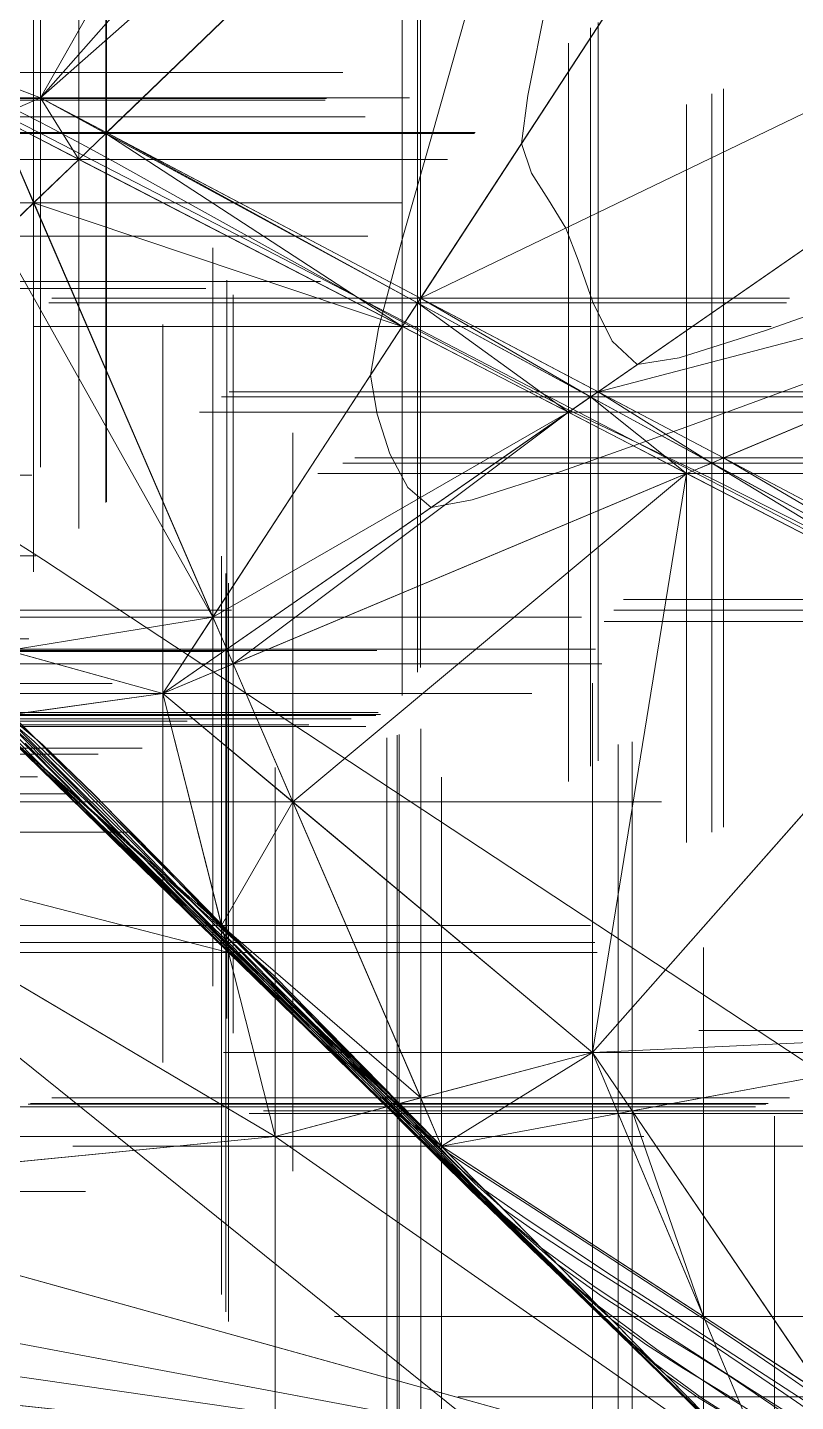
# Model space of a CAD drawing. Header units: metres. Extents: x 7511918 to 7512107, y 4692231 to 4692386.
# Drawn here: x 7511986.84 to 7511993.09, y 4692313.82 to 4692324.99 of the extents above; entities that cross this region are included whole.
import ezdxf

# ---------------------------------------------------------------- set-up
doc = ezdxf.new("R2010")
doc.units = ezdxf.units.M
for name, color, linetype, lineweight in [('E0', 5, 'Continuous', 0), ('E4', 36, 'Continuous', 0), ('germimi  modeli pikat', 1, 'Continuous', 0), ('germimi modeli izo hipse', 11, 'Continuous', 0), ('germimi modeli izo hipse krysore', 11, 'Continuous', 0), ('germimi modeli trek', 1, 'Continuous', 0), ('parcela', 7, 'Continuous', 0), ('terreni  izohipset themelore', 211, 'Continuous', 0), ('terreni  pikat modelit', 133, 'Continuous', 0), ('terreni trek modelit', 132, 'Continuous', 0), ('Themel pllaka o3 ferizaj pikat', 30, 'Continuous', 0), ('vellimi  izo kryesore', 97, 'Continuous', 0), ('vellimi  pikat', 97, 'Continuous', 0), ('vellimi  trek', 97, 'Continuous', 0), ('vellimi izo themelore', 97, 'Continuous', 0)]:
    doc.layers.add(name, color=color, linetype=linetype, lineweight=lineweight)

msp = doc.modelspace()

# ---------------------------------------------------------------- linework, layer by layer
at = {"layer": 'E0'}
msp.add_polyline3d([(7511985.889, 4692348.979, 609.87), (7511990.108, 4692345.718, 609.956), (7511996.919, 4692341.999, 610.017), (7512000.244, 4692339.46, 610.039), (7512009.681, 4692333.572, 610.386), (7511999.649, 4692317.729, 610.097), (7511986.95, 4692324.418, 610.082), (7511983.234, 4692325.844, 609.9), (7511973.892, 4692318.708, 610.159), (7511969.891, 4692322.577, 609.961), (7511963.499, 4692331.704, 610.011), (7511962.987, 4692333.173, 610.029), (7511963.567, 4692334.532, 610.238), (7511974.871, 4692343.519, 610.106), (7511981.143, 4692348.96, 609.888), (7511983.391, 4692350.91, 609.88)], close=True, dxfattribs=at)
at = {"layer": 'E4'}
msp.add_polyline3d([(7512012.032, 4692334.332, 618.387), (7512009.997, 4692330.538, 619.22), (7512005.204, 4692322.547, 618.345), (7512001.173, 4692316.843, 617.406), (7511996.545, 4692311.609, 617.388), (7511995.663, 4692310.738, 617.385), (7511992.919, 4692313.141, 617.105), (7511988.848, 4692317.286, 617.154), (7511986.595, 4692319.31, 617.136), (7511985.142, 4692319.354, 617.124), (7511984.532, 4692319.659, 617.397), (7511981.876, 4692318.136, 617.237), (7511981.267, 4692317.383, 617.248), (7511980.523, 4692316.584, 617.059), (7511979.412, 4692315.677, 617.239), (7511977.839, 4692314.736, 616.985), (7511974.824, 4692312.406, 616.871), (7511973.327, 4692311.699, 616.822)], dxfattribs=at)
at = {"layer": 'germimi  modeli pikat', "color": 1, "linetype": 'Continuous', "lineweight": 0}
for p, q in [((7511986.95, 4692323.568, 610.082), (7511986.95, 4692325.268, 610.082)), ((7511986.1, 4692324.418, 610.082), (7511987.8, 4692324.418, 610.082)), ((7511985.741, 4692324.265, 611.156), (7511987.441, 4692324.265, 611.156)), ((7511985.847, 4692319.423, 611.118), (7511987.547, 4692319.423, 611.118)), ((7511985.745, 4692319.31, 617.136), (7511987.445, 4692319.31, 617.136)), ((7511990.212, 4692315.048, 611.247), (7511990.212, 4692316.748, 611.247)), ((7511989.362, 4692315.898, 611.247), (7511991.062, 4692315.898, 611.247)), ((7511992.919, 4692312.291, 617.105), (7511992.919, 4692313.991, 617.105))]:
    msp.add_line(p, q, dxfattribs=at)
at = {"layer": 'germimi modeli izo hipse', "color": 11, "linetype": 'Continuous', "lineweight": 0, "elevation": 615}
msp.add_lwpolyline([(7511986.826, 4692319.175), (7511987.151, 4692318.846), (7511987.535, 4692318.449), (7511987.907, 4692318.072), (7511988.241, 4692317.739), (7511988.796, 4692317.183), (7511989.489, 4692316.492), (7511990.234, 4692315.754), (7511990.948, 4692315.057), (7511991.547, 4692314.487), (7511991.946, 4692314.132), (7511992.327, 4692313.852), (7511992.71, 4692313.609)], dxfattribs=at)
at = {"layer": 'germimi modeli izo hipse krysore', "color": 11, "linetype": 'Continuous', "lineweight": 0}
for points, elevation in [([(7511985.003, 4692325.121), (7511985.52, 4692324.849), (7511985.944, 4692324.595), (7511986.174, 4692324.461), (7511986.333, 4692324.403), (7511986.486, 4692324.35), (7511986.643, 4692324.287), (7511986.953, 4692324.13), (7511987.724, 4692323.731), (7511988.857, 4692323.145), (7511990.247, 4692322.424), (7511991.794, 4692321.621), (7511993.396, 4692320.79)], 611), ([(7511986.648, 4692319.369), (7511986.858, 4692319.185), (7511987.204, 4692318.841), (7511987.632, 4692318.4), (7511988.089, 4692317.929), (7511988.521, 4692317.493), (7511988.908, 4692317.101), (7511989.379, 4692316.616), (7511989.903, 4692316.081), (7511990.449, 4692315.538), (7511990.986, 4692315.031), (7511991.484, 4692314.602), (7511991.985, 4692314.23), (7511992.526, 4692313.869), (7511993.07, 4692313.53)], 614), ([(7511986.665, 4692319.388), (7511986.897, 4692319.188), (7511987.279, 4692318.813), (7511987.753, 4692318.33), (7511988.26, 4692317.808), (7511988.74, 4692317.313), (7511989.135, 4692316.914), (7511989.517, 4692316.525), (7511989.878, 4692316.149), (7511990.236, 4692315.783), (7511990.611, 4692315.425), (7511991.022, 4692315.073), (7511991.442, 4692314.766), (7511992.028, 4692314.373), (7511992.703, 4692313.937), (7511993.392, 4692313.501)], 613), ([(7511986.682, 4692319.407), (7511986.944, 4692319.181), (7511987.389, 4692318.75), (7511987.942, 4692318.193), (7511988.529, 4692317.592), (7511989.076, 4692317.028), (7511989.507, 4692316.582), (7511989.75, 4692316.334), (7511989.953, 4692316.127), (7511990.145, 4692315.927), (7511990.342, 4692315.733), (7511990.56, 4692315.544), (7511990.909, 4692315.302), (7511991.595, 4692314.848), (7511992.48, 4692314.272), (7511993.425, 4692313.66)], 612), ([(7511986.679, 4692319.231), (7511986.895, 4692319.02), (7511987.465, 4692318.464), (7511988.289, 4692317.66), (7511989.264, 4692316.709), (7511990.289, 4692315.708), (7511991.264, 4692314.757), (7511992.087, 4692313.955), (7511992.656, 4692313.399)], 617), ([(7511986.762, 4692319.191), (7511987.022, 4692318.926), (7511987.293, 4692318.652), (7511987.569, 4692318.379), (7511988.148, 4692317.808), (7511988.93, 4692317.038), (7511989.817, 4692316.167), (7511990.707, 4692315.294), (7511991.503, 4692314.52), (7511992.103, 4692313.942), (7511992.408, 4692313.661)], 616)]:
    msp.add_lwpolyline(points, dxfattribs=dict(at, elevation=elevation))
at = {"layer": 'germimi modeli trek', "color": 1, "linetype": 'Continuous', "lineweight": 0}
for points in [[(7511983.234, 4692325.844, 609.9), (7511986.95, 4692324.418, 610.082), (7511996.919, 4692341.999, 610.017)], [(7511986.95, 4692324.418, 610.082), (7512000.244, 4692339.46, 610.039), (7511996.919, 4692341.999, 610.017)], [(7511986.95, 4692324.418, 610.082), (7511999.649, 4692317.729, 610.097), (7512000.244, 4692339.46, 610.039)], [(7511986.591, 4692324.265, 611.156), (7511986.95, 4692324.418, 610.082), (7511983.234, 4692325.844, 609.9)], [(7511999.477, 4692317.611, 611.065), (7511986.95, 4692324.418, 610.082), (7511986.591, 4692324.265, 611.156)], [(7511999.477, 4692317.611, 611.065), (7511999.649, 4692317.729, 610.097), (7511986.95, 4692324.418, 610.082)], [(7511986.591, 4692324.265, 611.156), (7511986.697, 4692319.423, 611.118), (7511990.212, 4692315.898, 611.247)], [(7511986.591, 4692324.265, 611.156), (7511990.212, 4692315.898, 611.247), (7511999.477, 4692317.611, 611.065)], [(7511986.595, 4692319.31, 617.136), (7511990.212, 4692315.898, 611.247), (7511986.697, 4692319.423, 611.118)], [(7511986.595, 4692319.31, 617.136), (7511980.523, 4692316.584, 617.059), (7511992.919, 4692313.141, 617.105)], [(7511992.919, 4692313.141, 617.105), (7511990.212, 4692315.898, 611.247), (7511986.595, 4692319.31, 617.136)], [(7511999.477, 4692317.611, 611.065), (7511990.212, 4692315.898, 611.247), (7511995.63, 4692312.376, 611.11)], [(7511980.523, 4692316.584, 617.059), (7511979.412, 4692315.677, 617.239), (7511992.919, 4692313.141, 617.105)], [(7511992.919, 4692313.141, 617.105), (7511995.63, 4692312.376, 611.11), (7511990.212, 4692315.898, 611.247)], [(7511977.839, 4692314.736, 616.985), (7511992.919, 4692313.141, 617.105), (7511979.412, 4692315.677, 617.239)], [(7511977.839, 4692314.736, 616.985), (7511974.168, 4692310.615, 617.123), (7511992.919, 4692313.141, 617.105)]]:
    msp.add_3dface(points, dxfattribs=at)
at = {"layer": 'parcela', "elevation": 609.752}
msp.add_lwpolyline([(7512014.001, 4692331.061), (7512007.601, 4692322.736), (7511996.728, 4692308.593), (7511996.478, 4692308.808), (7511984.225, 4692318.67), (7511979.511, 4692314.209), (7511960.838, 4692336.459), (7511966.627, 4692340.808), (7511982.769, 4692353.148), (7511985.853, 4692355.253), (7512004.361, 4692337.945), (7512007.31, 4692335.187), (7512013.22, 4692331.467), (7512014.001, 4692331.061)], dxfattribs=at)
at = {"layer": 'terreni  izohipset themelore', "color": 211, "linetype": 'Continuous', "lineweight": 0, "elevation": 618}
msp.add_lwpolyline([(7511990.424, 4692325.149), (7511990.147, 4692324.16), (7511989.887, 4692323.249), (7511989.698, 4692322.543), (7511989.634, 4692322.166), (7511989.689, 4692321.848), (7511989.79, 4692321.525), (7511989.936, 4692321.253), (7511990.128, 4692321.09), (7511990.46, 4692321.152), (7511991.19, 4692321.385), (7511992.199, 4692321.741), (7511993.374, 4692322.172)], dxfattribs=at)
at = {"layer": 'terreni  pikat modelit', "color": 133, "linetype": 'Continuous', "lineweight": 0}
for p, q in [((7511987.945, 4692318.728, 617.887), (7511987.945, 4692320.428, 617.887)), ((7511987.095, 4692319.578, 617.887), (7511988.795, 4692319.578, 617.887)), ((7511991.439, 4692315.811, 617.643), (7511991.439, 4692317.511, 617.643)), ((7511988.857, 4692315.126, 617.264), (7511988.857, 4692316.826, 617.264)), ((7511990.589, 4692316.661, 617.643), (7511992.289, 4692316.661, 617.643)), ((7511988.007, 4692315.976, 617.264), (7511989.707, 4692315.976, 617.264)), ((7511992.919, 4692312.291, 617.105), (7511992.919, 4692313.991, 617.105))]:
    msp.add_line(p, q, dxfattribs=at)
at = {"layer": 'terreni trek modelit', "color": 132, "linetype": 'Continuous', "lineweight": 0}
for points in [[(7511982.982, 4692340.669, 619.6), (7511983.911, 4692320.696, 617.448), (7511994.295, 4692337.03, 618.566)], [(7511983.911, 4692320.696, 617.448), (7511996.72, 4692333.022, 618.474), (7511994.295, 4692337.03, 618.566)], [(7511983.911, 4692320.696, 617.448), (7511987.945, 4692319.578, 617.887), (7511996.72, 4692333.022, 618.474)], [(7511998.396, 4692326.819, 618.428), (7511996.72, 4692333.022, 618.474), (7511987.945, 4692319.578, 617.887)], [(7511997.596, 4692323.628, 617.975), (7511998.396, 4692326.819, 618.428), (7511987.945, 4692319.578, 617.887)], [(7511997.596, 4692323.628, 617.975), (7511987.945, 4692319.578, 617.887), (7511991.439, 4692316.661, 617.643)], [(7511997.596, 4692323.628, 617.975), (7511991.439, 4692316.661, 617.643), (7511993.982, 4692312.924, 617.422)], [(7511983.911, 4692320.696, 617.448), (7511983.766, 4692318.993, 617.973), (7511987.945, 4692319.578, 617.887)], [(7511987.945, 4692319.578, 617.887), (7511983.766, 4692318.993, 617.973), (7511988.857, 4692315.976, 617.264)], [(7511987.945, 4692319.578, 617.887), (7511988.857, 4692315.976, 617.264), (7511991.439, 4692316.661, 617.643)], [(7511988.857, 4692315.976, 617.264), (7511983.766, 4692318.993, 617.973), (7511979.552, 4692315.064, 617.427)], [(7511991.439, 4692316.661, 617.643), (7511988.857, 4692315.976, 617.264), (7511992.919, 4692313.141, 617.105)], [(7511991.439, 4692316.661, 617.643), (7511992.919, 4692313.141, 617.105), (7511993.982, 4692312.924, 617.422)], [(7511992.919, 4692313.141, 617.105), (7511988.857, 4692315.976, 617.264), (7511979.552, 4692315.064, 617.427)], [(7511992.919, 4692313.141, 617.105), (7511979.552, 4692315.064, 617.427), (7511974.168, 4692310.615, 617.123)]]:
    msp.add_3dface(points, dxfattribs=at)
at = {"layer": 'Themel pllaka o3 ferizaj pikat', "elevation": 609.752, "flags": 128}
msp.add_lwpolyline([(7512009.128, 4692333.136), (7511999.067, 4692317.853), (7511996.7, 4692314.26), (7511986.973, 4692320.665, 0.158744), (7511982.972, 4692321.761, 0.158634), (7511979.093, 4692320.292), (7511976.341, 4692318.082), (7511974.776, 4692320.031), (7511963.942, 4692333.519), (7511984.035, 4692349.657)], format="xyb", close=True, dxfattribs=at)
at = {"layer": 'vellimi  izo kryesore', "color": 97, "linetype": 'Continuous', "lineweight": 0}
for points, elevation in [([(7511991.067, 4692325.214), (7511990.912, 4692324.437), (7511990.862, 4692324.047), (7511990.943, 4692323.808), (7511991.08, 4692323.589), (7511991.222, 4692323.359), (7511991.323, 4692323.1), (7511991.443, 4692322.759), (7511991.598, 4692322.441), (7511991.803, 4692322.251), (7511992.143, 4692322.306), (7511992.846, 4692322.527), (7511993.789, 4692322.862)], -8), ([(7511986.738, 4692324.328), (7511986.853, 4692324.27), (7511987.02, 4692324.182), (7511987.136, 4692324.12), (7511987.244, 4692324.064), (7511987.352, 4692324.007), (7511987.584, 4692323.879), (7511988.094, 4692323.596), (7511988.704, 4692323.257), (7511989.234, 4692322.962), (7511989.508, 4692322.81), (7511989.644, 4692322.735), (7511989.773, 4692322.662), (7511989.909, 4692322.588), (7511990.159, 4692322.455), (7511990.571, 4692322.237), (7511990.959, 4692322.033), (7511991.138, 4692321.939), (7511991.199, 4692321.906), (7511991.26, 4692321.875), (7511991.45, 4692321.783), (7511991.799, 4692321.617), (7511992.025, 4692321.51), (7511992.147, 4692321.451), (7511992.269, 4692321.393), (7511992.471, 4692321.292), (7511992.869, 4692321.091), (7511993.316, 4692320.866)], -7), ([(7511986.664, 4692319.416), (7511986.967, 4692319.162), (7511987.385, 4692318.756), (7511987.814, 4692318.315), (7511988.153, 4692317.957), (7511988.299, 4692317.802), (7511988.363, 4692317.738), (7511988.427, 4692317.675), (7511988.576, 4692317.526), (7511988.909, 4692317.194), (7511989.303, 4692316.8), (7511989.633, 4692316.471), (7511989.776, 4692316.329), (7511989.819, 4692316.286), (7511989.862, 4692316.243), (7511989.995, 4692316.109), (7511990.127, 4692315.978), (7511990.165, 4692315.941), (7511990.202, 4692315.905), (7511990.27, 4692315.839), (7511990.456, 4692315.718), (7511990.907, 4692315.427), (7511991.472, 4692315.06), (7511992.004, 4692314.715), (7511992.353, 4692314.486), (7511992.65, 4692314.287), (7511992.965, 4692314.072), (7511993.216, 4692313.9)], -6), ([(7511986.761, 4692319.226), (7511987.036, 4692318.951), (7511987.322, 4692318.666), (7511987.54, 4692318.449), (7511987.79, 4692318.201), (7511988.014, 4692317.978), (7511988.155, 4692317.838), (7511988.308, 4692317.69), (7511988.461, 4692317.541), (7511988.642, 4692317.365), (7511988.908, 4692317.106), (7511989.168, 4692316.853), (7511989.426, 4692316.601), (7511989.676, 4692316.359), (7511989.809, 4692316.229), (7511989.891, 4692316.149), (7511989.973, 4692316.069), (7511990.124, 4692315.916), (7511990.462, 4692315.575), (7511990.887, 4692315.153), (7511991.298, 4692314.756), (7511991.595, 4692314.49), (7511991.878, 4692314.285), (7511992.179, 4692314.092), (7511992.449, 4692313.929), (7511992.636, 4692313.814)], -3), ([(7511986.767, 4692319.254), (7511987.043, 4692318.98), (7511987.372, 4692318.653), (7511987.648, 4692318.378), (7511987.879, 4692318.149), (7511988.117, 4692317.912), (7511988.321, 4692317.709), (7511988.451, 4692317.58), (7511988.636, 4692317.395), (7511988.749, 4692317.283), (7511988.787, 4692317.244), (7511988.826, 4692317.205), (7511988.957, 4692317.078), (7511989.216, 4692316.826), (7511989.433, 4692316.614), (7511989.58, 4692316.471), (7511989.721, 4692316.334), (7511989.825, 4692316.233), (7511989.937, 4692316.123), (7511990.049, 4692316.014), (7511990.194, 4692315.863), (7511990.47, 4692315.577), (7511990.812, 4692315.241), (7511991.153, 4692314.94), (7511991.517, 4692314.677), (7511991.92, 4692314.419), (7511992.287, 4692314.196), (7511992.542, 4692314.038), (7511992.763, 4692313.889), (7511992.973, 4692313.745)], -4), ([(7511986.758, 4692319.156), (7511986.937, 4692318.982), (7511987.356, 4692318.575), (7511987.856, 4692318.089), (7511988.281, 4692317.676), (7511988.474, 4692317.489), (7511988.556, 4692317.409), (7511988.638, 4692317.329), (7511988.832, 4692317.14), (7511989.222, 4692316.761), (7511989.604, 4692316.389), (7511989.777, 4692316.22), (7511989.821, 4692316.178), (7511990.011, 4692315.991), (7511990.485, 4692315.526), (7511991.107, 4692314.917), (7511991.739, 4692314.301), (7511992.241, 4692313.814)], -1), ([(7511986.841, 4692319.11), (7511986.997, 4692318.954), (7511987.14, 4692318.812), (7511987.294, 4692318.658), (7511987.457, 4692318.497), (7511987.662, 4692318.297), (7511987.966, 4692318.002), (7511988.267, 4692317.709), (7511988.467, 4692317.515), (7511988.615, 4692317.372), (7511988.756, 4692317.235), (7511988.903, 4692317.091), (7511989.105, 4692316.894), (7511989.4, 4692316.607), (7511989.669, 4692316.345), (7511989.793, 4692316.224), (7511989.845, 4692316.174), (7511989.897, 4692316.123), (7511990.045, 4692315.976), (7511990.408, 4692315.617), (7511990.887, 4692315.144), (7511991.383, 4692314.658), (7511991.799, 4692314.257), (7511992.036, 4692314.04), (7511992.292, 4692313.859), (7511992.55, 4692313.7)], -2)]:
    msp.add_lwpolyline(points, dxfattribs=dict(at, elevation=elevation))
at = {"layer": 'vellimi  pikat', "color": 97, "linetype": 'Continuous', "lineweight": 0}
for p, q in [((7511986.95, 4692321.418, -7.645), (7511986.95, 4692327.418, -7.645)), ((7511987.48, 4692321.13, -7.61), (7511987.48, 4692327.13, -7.61)), ((7511987.486, 4692321.136, -7.652), (7511987.486, 4692327.136, -7.652)), ((7511987.261, 4692320.919, -6.565), (7511987.261, 4692326.919, -6.565)), ((7511986.893, 4692320.566, -6.523), (7511986.893, 4692326.566, -6.523)), ((7511990.017, 4692319.752, -7.703), (7511990.017, 4692325.752, -7.703)), ((7511990.041, 4692319.79, -7.942), (7511990.041, 4692325.79, -7.942)), ((7511989.892, 4692319.561, -6.885), (7511989.892, 4692325.561, -6.885)), ((7511991.484, 4692319.03, -7.983), (7511991.484, 4692325.03, -7.983)), ((7511991.423, 4692318.988, -7.634), (7511991.423, 4692324.988, -7.634)), ((7511991.243, 4692318.863, -6.935), (7511991.243, 4692324.863, -6.935)), ((7511983.409, 4692324.626, -7.661), (7511989.409, 4692324.626, -7.661)), ((7511992.505, 4692318.492, -7.84), (7511992.505, 4692324.492, -7.84)), ((7511983.266, 4692324.4, -6.566), (7511989.266, 4692324.4, -6.566)), ((7511983.275, 4692324.414, -6.665), (7511989.275, 4692324.414, -6.665)), ((7511983.95, 4692324.418, -7.645), (7511989.95, 4692324.418, -7.645)), ((7511992.205, 4692318.366, -6.809), (7511992.205, 4692324.366, -6.809)), ((7511992.409, 4692318.451, -7.417), (7511992.409, 4692324.451, -7.417)), ((7511983.591, 4692324.265, -6.551), (7511989.591, 4692324.265, -6.551)), ((7511984.48, 4692324.13, -7.61), (7511990.48, 4692324.13, -7.61)), ((7511984.486, 4692324.136, -7.652), (7511990.486, 4692324.136, -7.652)), ((7511984.261, 4692323.919, -6.565), (7511990.261, 4692323.919, -6.565)), ((7511983.893, 4692323.566, -6.523), (7511989.893, 4692323.566, -6.523)), ((7511983.612, 4692323.295, -6.516), (7511989.612, 4692323.295, -6.516)), ((7511988.351, 4692317.199, -6.714), (7511988.351, 4692323.199, -6.714)), ((7511983.228, 4692322.925, -6.496), (7511989.228, 4692322.925, -6.496)), ((7511988.464, 4692316.937, -6.711), (7511988.464, 4692322.937, -6.711)), ((7511982.293, 4692322.87, -6.479), (7511988.293, 4692322.87, -6.479)), ((7511987.041, 4692322.79, -7.942), (7511993.041, 4692322.79, -7.942)), ((7511988.516, 4692316.818, -6.688), (7511988.516, 4692322.818, -6.688)), ((7511987.017, 4692322.752, -7.703), (7511993.017, 4692322.752, -7.703)), ((7511987.945, 4692316.578, -6.711), (7511987.945, 4692322.578, -6.711)), ((7511986.892, 4692322.561, -6.885), (7511992.892, 4692322.561, -6.885)), ((7511988.484, 4692322.03, -7.983), (7511994.484, 4692322.03, -7.983)), ((7511988.423, 4692321.988, -7.634), (7511994.423, 4692321.988, -7.634)), ((7511988.243, 4692321.863, -6.935), (7511994.243, 4692321.863, -6.935)), ((7511989.001, 4692315.696, -6.597), (7511989.001, 4692321.696, -6.597)), ((7511989.409, 4692321.451, -7.417), (7511995.409, 4692321.451, -7.417)), ((7511989.505, 4692321.492, -7.84), (7511995.505, 4692321.492, -7.84)), ((7511980.88, 4692321.352, -6.442), (7511986.88, 4692321.352, -6.442)), ((7511989.205, 4692321.366, -6.809), (7511995.205, 4692321.366, -6.809)), ((7511980.911, 4692320.696, -6.376), (7511986.911, 4692320.696, -6.376)), ((7511988.422, 4692314.693, -6.38), (7511988.422, 4692320.693, -6.38)), ((7511988.458, 4692314.553, -3.434), (7511988.458, 4692320.553, -3.434)), ((7511988.478, 4692314.473, -0.396), (7511988.478, 4692320.473, -0.396)), ((7511991.691, 4692320.341, -7.727), (7511997.691, 4692320.341, -7.727)), ((7511982.504, 4692320.255, -6.52), (7511988.504, 4692320.255, -6.52)), ((7511991.614, 4692320.254, -7.131), (7511997.614, 4692320.254, -7.131)), ((7511985.351, 4692320.199, -6.714), (7511991.351, 4692320.199, -6.714)), ((7511991.534, 4692320.163, -6.71), (7511997.534, 4692320.163, -6.71)), ((7511980.854, 4692320.023, -6.59), (7511986.854, 4692320.023, -6.59)), ((7511982.413, 4692319.92, -6.626), (7511988.413, 4692319.92, -6.626)), ((7511983.686, 4692319.927, -6.628), (7511989.686, 4692319.927, -6.628)), ((7511985.464, 4692319.937, -6.711), (7511991.464, 4692319.937, -6.711)), ((7511985.516, 4692319.818, -6.688), (7511991.516, 4692319.818, -6.688)), ((7511981.532, 4692319.659, -0.387), (7511987.532, 4692319.659, -0.387)), ((7511984.945, 4692319.578, -6.711), (7511990.945, 4692319.578, -6.711)), ((7511991.439, 4692313.661, -6.43), (7511991.439, 4692319.661, -6.43)), ((7511982.142, 4692319.354, -0.768), (7511988.142, 4692319.354, -0.768)), ((7511983.475, 4692319.372, -1.397), (7511989.475, 4692319.372, -1.397)), ((7511983.676, 4692319.4, -5.587), (7511989.676, 4692319.4, -5.587)), ((7511983.697, 4692319.423, -6.789), (7511989.697, 4692319.423, -6.789)), ((7511983.714, 4692319.406, -6.794), (7511989.714, 4692319.406, -6.794)), ((7511983.131, 4692319.324, -0.792), (7511989.131, 4692319.324, -0.792)), ((7511983.595, 4692319.31, -0.766), (7511989.595, 4692319.31, -0.766)), ((7511989.766, 4692313.217, -0.277), (7511989.766, 4692319.217, -0.277)), ((7511989.85, 4692313.239, -5.573), (7511989.85, 4692319.239, -5.573)), ((7511989.867, 4692313.244, -6.178), (7511989.867, 4692319.244, -6.178)), ((7511990.042, 4692313.29, -6.195), (7511990.042, 4692319.29, -6.195)), ((7511981.776, 4692319.134, -0.833), (7511987.776, 4692319.134, -0.833)), ((7511991.648, 4692313.164, -6.348), (7511991.648, 4692319.164, -6.348)), ((7511991.763, 4692313.185, -6.398), (7511991.763, 4692319.185, -6.398)), ((7511981.419, 4692319.084, -0.811), (7511987.419, 4692319.084, -0.811)), ((7511980.924, 4692318.9, -0.785), (7511986.924, 4692318.9, -0.785)), ((7511988.857, 4692312.976, -0.153), (7511988.857, 4692318.976, -0.153)), ((7511990.212, 4692312.898, -6.131), (7511990.212, 4692318.898, -6.131)), ((7511981.155, 4692318.762, -0.809), (7511987.155, 4692318.762, -0.809)), ((7511986.001, 4692318.696, -6.597), (7511992.001, 4692318.696, -6.597)), ((7511981.681, 4692318.451, -0.734), (7511987.681, 4692318.451, -0.734)), ((7511985.422, 4692317.693, -6.38), (7511991.422, 4692317.693, -6.38)), ((7511985.458, 4692317.553, -3.434), (7511991.458, 4692317.553, -3.434)), ((7511985.478, 4692317.473, -0.396), (7511991.478, 4692317.473, -0.396)), ((7511992.342, 4692311.513, -6.122), (7511992.342, 4692317.513, -6.122)), ((7511992.304, 4692316.839, -6.477), (7511998.304, 4692316.839, -6.477)), ((7511988.439, 4692316.661, -6.43), (7511994.439, 4692316.661, -6.43)), ((7511986.766, 4692316.217, -0.277), (7511992.766, 4692316.217, -0.277)), ((7511986.85, 4692316.239, -5.573), (7511992.85, 4692316.239, -5.573)), ((7511986.867, 4692316.244, -6.178), (7511992.867, 4692316.244, -6.178)), ((7511987.042, 4692316.29, -6.195), (7511993.042, 4692316.29, -6.195)), ((7511988.648, 4692316.164, -6.348), (7511994.648, 4692316.164, -6.348)), ((7511988.763, 4692316.185, -6.398), (7511994.763, 4692316.185, -6.398)), ((7511992.919, 4692310.141), (7511992.919, 4692316.141)), ((7511985.857, 4692315.976, -0.153), (7511991.857, 4692315.976, -0.153)), ((7511987.212, 4692315.898, -6.131), (7511993.212, 4692315.898, -6.131)), ((7511981.315, 4692315.531, -0.27), (7511987.315, 4692315.531, -0.27)), ((7511989.342, 4692314.513, -6.122), (7511995.342, 4692314.513, -6.122)), ((7511990.343, 4692313.862, -6.31), (7511996.343, 4692313.862, -6.31))]:
    msp.add_line(p, q, dxfattribs=at)
at = {"layer": 'vellimi  trek', "color": 97, "linetype": 'Continuous', "lineweight": 0}
for points in [[(7511986.95, 4692324.418, -7.645), (7511996.72, 4692333.022, -8.417), (7511995.84, 4692334.477, -8.454)], [(7511995.84, 4692334.477, -8.454), (7511992.504, 4692334.212, -8.327), (7511986.95, 4692324.418, -7.645)], [(7511983.649, 4692326.334, -8.152), (7511986.409, 4692324.626, -7.661), (7511992.504, 4692334.212, -8.327)], [(7511986.95, 4692324.418, -7.645), (7511992.504, 4692334.212, -8.327), (7511986.409, 4692324.626, -7.661)], [(7511987.486, 4692324.136, -7.652), (7511996.72, 4692333.022, -8.417), (7511986.95, 4692324.418, -7.645)], [(7511996.72, 4692333.022, -8.417), (7511987.486, 4692324.136, -7.652), (7511990.041, 4692322.79, -7.942)], [(7511996.72, 4692333.022, -8.417), (7511990.041, 4692322.79, -7.942), (7511998.396, 4692326.819, -8.355)], [(7511991.484, 4692322.03, -7.983), (7511998.396, 4692326.819, -8.355), (7511990.041, 4692322.79, -7.942)], [(7511997.596, 4692323.628, -7.893), (7511998.396, 4692326.819, -8.355), (7511991.484, 4692322.03, -7.983)], [(7511986.591, 4692324.265, -6.551), (7511986.95, 4692324.418, -7.645), (7511986.409, 4692324.626, -7.661)], [(7511986.591, 4692324.265, -6.551), (7511987.261, 4692323.919, -6.565), (7511986.95, 4692324.418, -7.645)], [(7511986.95, 4692324.418, -7.645), (7511987.261, 4692323.919, -6.565), (7511987.48, 4692324.13, -7.61)], [(7511986.95, 4692324.418, -7.645), (7511987.48, 4692324.13, -7.61), (7511987.486, 4692324.136, -7.652)], [(7511986.591, 4692324.265, -6.551), (7511986.612, 4692323.295, -6.516), (7511986.893, 4692323.566, -6.523)], [(7511986.591, 4692324.265, -6.551), (7511986.893, 4692323.566, -6.523), (7511987.261, 4692323.919, -6.565)], [(7511989.892, 4692322.561, -6.885), (7511987.48, 4692324.13, -7.61), (7511987.261, 4692323.919, -6.565)], [(7511987.48, 4692324.13, -7.61), (7511990.017, 4692322.752, -7.703), (7511987.486, 4692324.136, -7.652)], [(7511987.48, 4692324.13, -7.61), (7511989.892, 4692322.561, -6.885), (7511990.017, 4692322.752, -7.703)], [(7511990.017, 4692322.752, -7.703), (7511990.041, 4692322.79, -7.942), (7511987.486, 4692324.136, -7.652)], [(7511989.892, 4692322.561, -6.885), (7511987.261, 4692323.919, -6.565), (7511986.893, 4692323.566, -6.523)], [(7511992.505, 4692321.492, -7.84), (7511997.596, 4692323.628, -7.893), (7511991.484, 4692322.03, -7.983)], [(7511992.505, 4692321.492, -7.84), (7511994.691, 4692320.341, -7.727), (7511997.596, 4692323.628, -7.893)], [(7511988.351, 4692320.199, -6.714), (7511986.893, 4692323.566, -6.523), (7511986.612, 4692323.295, -6.516)], [(7511988.351, 4692320.199, -6.714), (7511989.892, 4692322.561, -6.885), (7511986.893, 4692323.566, -6.523)], [(7511986.686, 4692319.927, -6.628), (7511988.351, 4692320.199, -6.714), (7511986.612, 4692323.295, -6.516)], [(7511990.017, 4692322.752, -7.703), (7511991.423, 4692321.988, -7.634), (7511990.041, 4692322.79, -7.942)], [(7511991.484, 4692322.03, -7.983), (7511990.041, 4692322.79, -7.942), (7511991.423, 4692321.988, -7.634)], [(7511991.243, 4692321.863, -6.935), (7511990.017, 4692322.752, -7.703), (7511989.892, 4692322.561, -6.885)], [(7511990.017, 4692322.752, -7.703), (7511991.243, 4692321.863, -6.935), (7511991.423, 4692321.988, -7.634)], [(7511991.243, 4692321.863, -6.935), (7511989.892, 4692322.561, -6.885), (7511988.351, 4692320.199, -6.714)], [(7511991.423, 4692321.988, -7.634), (7511992.409, 4692321.451, -7.417), (7511991.484, 4692322.03, -7.983)], [(7511992.409, 4692321.451, -7.417), (7511992.505, 4692321.492, -7.84), (7511991.484, 4692322.03, -7.983)], [(7511992.205, 4692321.366, -6.809), (7511991.423, 4692321.988, -7.634), (7511991.243, 4692321.863, -6.935)], [(7511991.423, 4692321.988, -7.634), (7511992.205, 4692321.366, -6.809), (7511992.409, 4692321.451, -7.417)], [(7511991.243, 4692321.863, -6.935), (7511988.351, 4692320.199, -6.714), (7511988.464, 4692319.937, -6.711)], [(7511988.516, 4692319.818, -6.688), (7511991.243, 4692321.863, -6.935), (7511988.464, 4692319.937, -6.711)], [(7511992.205, 4692321.366, -6.809), (7511991.243, 4692321.863, -6.935), (7511988.516, 4692319.818, -6.688)], [(7511992.205, 4692321.366, -6.809), (7511994.534, 4692320.163, -6.71), (7511992.409, 4692321.451, -7.417)], [(7511992.409, 4692321.451, -7.417), (7511994.614, 4692320.254, -7.131), (7511992.505, 4692321.492, -7.84)], [(7511992.409, 4692321.451, -7.417), (7511994.534, 4692320.163, -6.71), (7511994.614, 4692320.254, -7.131)], [(7511992.505, 4692321.492, -7.84), (7511994.614, 4692320.254, -7.131), (7511994.691, 4692320.341, -7.727)], [(7511992.205, 4692321.366, -6.809), (7511988.516, 4692319.818, -6.688), (7511989.001, 4692318.696, -6.597)], [(7511992.205, 4692321.366, -6.809), (7511989.001, 4692318.696, -6.597), (7511991.439, 4692316.661, -6.43)], [(7511992.205, 4692321.366, -6.809), (7511991.439, 4692316.661, -6.43), (7511994.534, 4692320.163, -6.71)], [(7511988.351, 4692320.199, -6.714), (7511986.686, 4692319.927, -6.628), (7511987.945, 4692319.578, -6.711)], [(7511988.464, 4692319.937, -6.711), (7511988.351, 4692320.199, -6.714), (7511987.945, 4692319.578, -6.711)], [(7511994.534, 4692320.163, -6.71), (7511991.439, 4692316.661, -6.43), (7511995.304, 4692316.839, -6.477)], [(7511986.686, 4692319.927, -6.628), (7511986.714, 4692319.406, -6.794), (7511987.945, 4692319.578, -6.711)], [(7511988.516, 4692319.818, -6.688), (7511988.464, 4692319.937, -6.711), (7511987.945, 4692319.578, -6.711)], [(7511988.516, 4692319.818, -6.688), (7511987.945, 4692319.578, -6.711), (7511989.001, 4692318.696, -6.597)], [(7511988.422, 4692317.693, -6.38), (7511987.945, 4692319.578, -6.711), (7511986.714, 4692319.406, -6.794)], [(7511989.001, 4692318.696, -6.597), (7511987.945, 4692319.578, -6.711), (7511988.422, 4692317.693, -6.38)], [(7511986.595, 4692319.31, -0.766), (7511988.422, 4692317.693, -6.38), (7511986.714, 4692319.406, -6.794)], [(7511988.478, 4692317.473, -0.396), (7511986.595, 4692319.31, -0.766), (7511984.681, 4692318.451, -0.734)], [(7511988.478, 4692317.473, -0.396), (7511988.458, 4692317.553, -3.434), (7511986.595, 4692319.31, -0.766)], [(7511988.458, 4692317.553, -3.434), (7511988.422, 4692317.693, -6.38), (7511986.595, 4692319.31, -0.766)], [(7511990.042, 4692316.29, -6.195), (7511989.001, 4692318.696, -6.597), (7511988.422, 4692317.693, -6.38)], [(7511989.001, 4692318.696, -6.597), (7511990.042, 4692316.29, -6.195), (7511991.439, 4692316.661, -6.43)], [(7511988.857, 4692315.976, -0.153), (7511984.681, 4692318.451, -0.734), (7511984.315, 4692315.531, -0.27)], [(7511988.857, 4692315.976, -0.153), (7511988.478, 4692317.473, -0.396), (7511984.681, 4692318.451, -0.734)], [(7511988.422, 4692317.693, -6.38), (7511988.458, 4692317.553, -3.434), (7511989.867, 4692316.244, -6.178)], [(7511990.042, 4692316.29, -6.195), (7511988.422, 4692317.693, -6.38), (7511989.867, 4692316.244, -6.178)], [(7511989.85, 4692316.239, -5.573), (7511988.458, 4692317.553, -3.434), (7511988.478, 4692317.473, -0.396)], [(7511989.85, 4692316.239, -5.573), (7511989.867, 4692316.244, -6.178), (7511988.458, 4692317.553, -3.434)], [(7511989.766, 4692316.217, -0.277), (7511988.478, 4692317.473, -0.396), (7511988.857, 4692315.976, -0.153)], [(7511989.85, 4692316.239, -5.573), (7511988.478, 4692317.473, -0.396), (7511989.766, 4692316.217, -0.277)], [(7511995.304, 4692316.839, -6.477), (7511991.439, 4692316.661, -6.43), (7511991.763, 4692316.185, -6.398)], [(7511993.343, 4692313.862, -6.31), (7511995.304, 4692316.839, -6.477), (7511991.763, 4692316.185, -6.398)], [(7511990.212, 4692315.898, -6.131), (7511991.439, 4692316.661, -6.43), (7511990.042, 4692316.29, -6.195)], [(7511990.212, 4692315.898, -6.131), (7511991.648, 4692316.164, -6.348), (7511991.439, 4692316.661, -6.43)], [(7511991.763, 4692316.185, -6.398), (7511991.439, 4692316.661, -6.43), (7511991.648, 4692316.164, -6.348)], [(7511992.919, 4692313.141), (7511989.766, 4692316.217, -0.277), (7511988.857, 4692315.976, -0.153)], [(7511990.212, 4692315.898, -6.131), (7511989.85, 4692316.239, -5.573), (7511989.766, 4692316.217, -0.277)], [(7511992.919, 4692313.141), (7511990.212, 4692315.898, -6.131), (7511989.766, 4692316.217, -0.277)], [(7511990.212, 4692315.898, -6.131), (7511989.867, 4692316.244, -6.178), (7511989.85, 4692316.239, -5.573)], [(7511990.212, 4692315.898, -6.131), (7511990.042, 4692316.29, -6.195), (7511989.867, 4692316.244, -6.178)], [(7511990.212, 4692315.898, -6.131), (7511992.342, 4692314.513, -6.122), (7511991.648, 4692316.164, -6.348)], [(7511991.763, 4692316.185, -6.398), (7511991.648, 4692316.164, -6.348), (7511992.342, 4692314.513, -6.122)], [(7511993.343, 4692313.862, -6.31), (7511991.763, 4692316.185, -6.398), (7511992.342, 4692314.513, -6.122)], [(7511984.315, 4692315.531, -0.27), (7511992.919, 4692313.141), (7511988.857, 4692315.976, -0.153)], [(7511990.212, 4692315.898, -6.131), (7511992.919, 4692313.141), (7511992.342, 4692314.513, -6.122)], [(7511992.919, 4692313.141), (7511984.315, 4692315.531, -0.27), (7511981.605, 4692315.265, -0.174)], [(7511992.919, 4692313.141), (7511981.605, 4692315.265, -0.174), (7511979.552, 4692315.064, -0.317)], [(7511992.919, 4692313.141), (7511979.552, 4692315.064, -0.317), (7511979.006, 4692314.613, -0.402)], [(7511979.006, 4692314.613, -0.402), (7511974.168, 4692310.615), (7511992.919, 4692313.141)], [(7511993.343, 4692313.862, -6.31), (7511992.342, 4692314.513, -6.122), (7511992.919, 4692313.141)], [(7511993.343, 4692313.862, -6.31), (7511992.919, 4692313.141), (7511993.982, 4692312.924, -3.161)]]:
    msp.add_3dface(points, dxfattribs=at)
at = {"layer": 'vellimi izo themelore', "color": 97, "linetype": 'Continuous', "lineweight": 0, "elevation": -5}
msp.add_lwpolyline([(7511986.679, 4692319.377), (7511986.859, 4692319.198), (7511987.265, 4692318.794), (7511987.702, 4692318.36), (7511987.973, 4692318.09), (7511988.131, 4692317.934), (7511988.282, 4692317.784), (7511988.439, 4692317.627), (7511988.628, 4692317.439), (7511988.886, 4692317.181), (7511989.127, 4692316.94), (7511989.262, 4692316.806), (7511989.369, 4692316.698), (7511989.477, 4692316.591), (7511989.602, 4692316.469), (7511989.698, 4692316.376), (7511989.769, 4692316.307), (7511989.841, 4692316.237), (7511989.957, 4692316.124), (7511990.126, 4692315.96), (7511990.272, 4692315.808), (7511990.482, 4692315.595), (7511990.712, 4692315.389), (7511990.951, 4692315.221), (7511991.337, 4692314.97), (7511991.777, 4692314.69), (7511992.178, 4692314.436), (7511992.448, 4692314.262), (7511992.758, 4692314.053), (7511993.054, 4692313.85), (7511993.255, 4692313.713)], dxfattribs=at)

doc.saveas('drawing.dxf')
